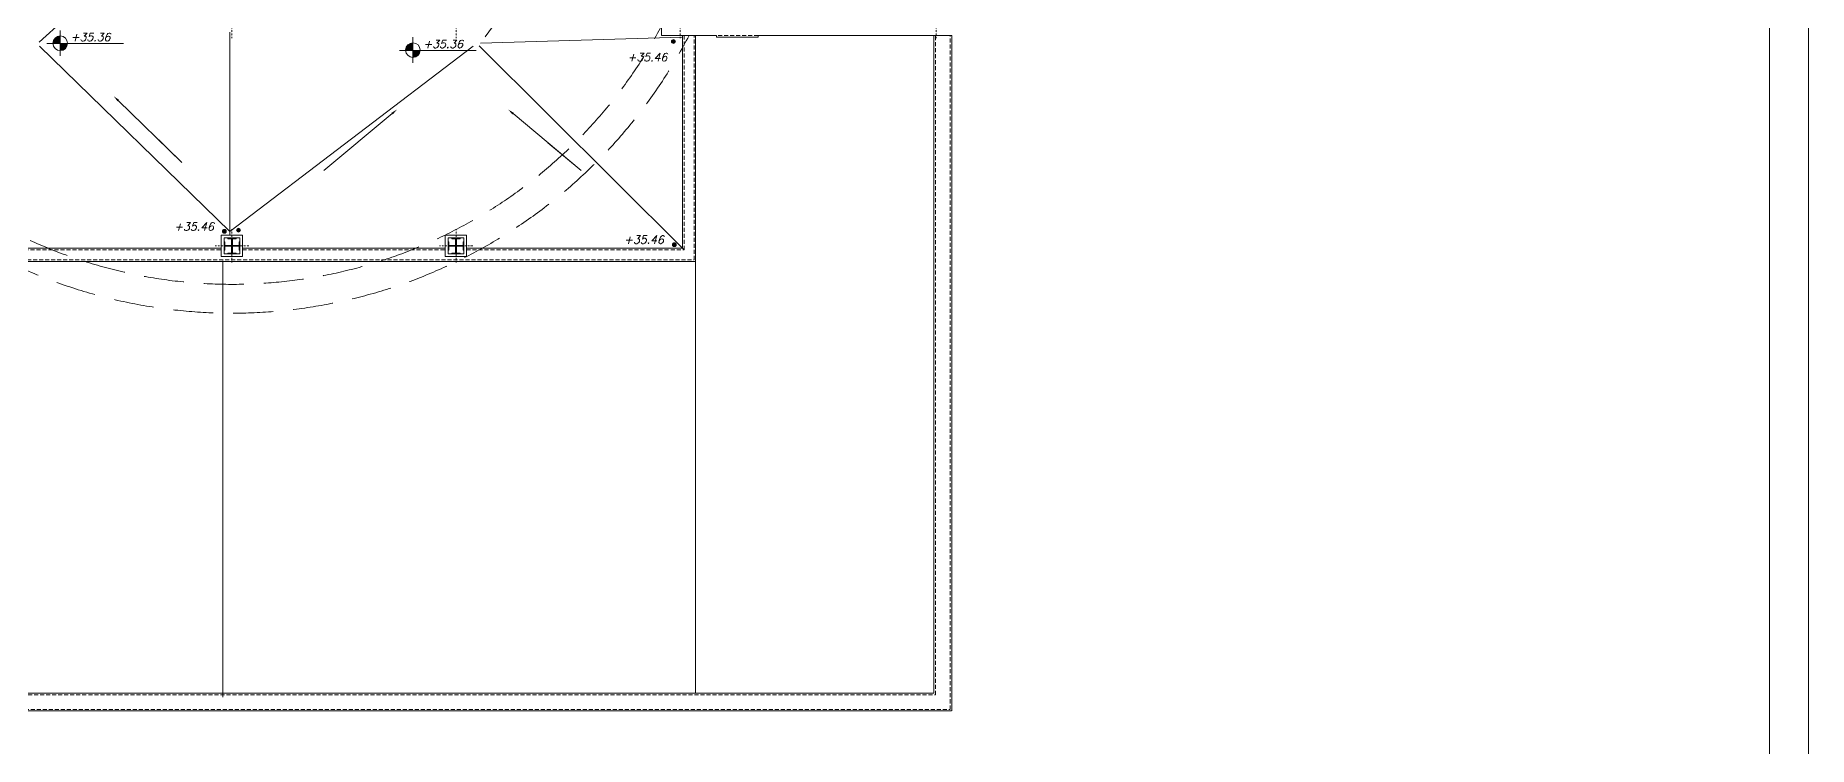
# Model space of a CAD drawing. Header units: inches. Extents: x 561507 to 585362, y 122100 to 138759.
# Drawn here: x 579823 to 585362, y 127488 to 129706 of the extents above; entities that cross this region are included whole.
import ezdxf

# ---------------------------------------------------------------- set-up
doc = ezdxf.new("R2010")
doc.units = ezdxf.units.IN
doc.header["$MEASUREMENT"] = 0
doc.linetypes.add('DASHDOT2', pattern=[0.5, 0.25, -0.125, 0, -0.125])
doc.linetypes.add('HIDDEN', pattern=[0.375, 0.25, -0.125])
doc.layers.add('BLOCK', color=250, linetype='Continuous', lineweight=5)
doc.layers.add('BLOCK-CADR', color=250, linetype='Continuous', lineweight=0)
doc.styles.add('ITALICT', font='italict', dxfattribs={"height": 22.5})

# ---------------------------------------------------------------- blocks, each defined once
blk = doc.blocks.new('CADR')
at = {"layer": 'BLOCK-CADR'}
for p, q in [((583113.9, 140498.3), (583113.9, 154901.6)), ((583008.6, 140603.5), (583008.6, 154796.4))]:
    blk.add_line(p, q, dxfattribs=at)

msp = doc.modelspace()

# ---------------------------------------------------------------- hatches: boundary and pattern name
at = {"layer": 'BLOCK', "ltscale": 8}
h = msp.add_hatch(color=256, dxfattribs=at)
h.paths.add_polyline_path([(579877.4, 129682.2, 0.01221), (579877.4, 129681.1), (579900.2, 129681.1), (579900.2, 129705.1, 0.414214)])
h.paths.add_polyline_path([(579900.2, 129681.1), (579900.2, 129659.4, 0.399981), (579923, 129681.1)])
h = msp.add_hatch(color=256, dxfattribs=at)
h.paths.add_polyline_path([(580979.1, 129660.7, 0.01221), (580979.2, 129659.6), (581002, 129659.6), (581002, 129683.5, 0.414214)])
h.paths.add_polyline_path([(581002, 129659.6), (581002, 129637.9, 0.399981), (581024.7, 129659.6)])
at = {"layer": 'BLOCK', "ltscale": 20}
h = msp.add_hatch(color=256, dxfattribs=at)
h.dxf.hatch_style = 1
edge = h.paths.add_edge_path()
edge.add_arc((581816, 129687.7), 6, 0, 360)
h = msp.add_hatch(color=256, dxfattribs=at)
h.dxf.hatch_style = 1
edge = h.paths.add_edge_path()
edge.add_arc((580412.9, 129095.3), 6, 0, 360)
h = msp.add_hatch(color=256, dxfattribs=at)
h.dxf.hatch_style = 1
edge = h.paths.add_edge_path()
edge.add_arc((580457.2, 129099), 6, 0, 360)
h = msp.add_hatch(color=256, dxfattribs=at)
h.dxf.hatch_style = 1
edge = h.paths.add_edge_path()
edge.add_arc((581818.9, 129053.8), 6, 0, 360)

# ---------------------------------------------------------------- linework, layer by layer
at = {"layer": 'BLOCK'}
for p, q in [((581778.9, 130489.5), (581778.9, 129706.5)), ((581228, 129702.8), (581776.8, 130448.7)), ((579834.9, 129686), (580429.9, 130224.5)), ((580429.9, 129717), (580429.9, 129083)), ((581841.9, 129700.8), (581213.5, 129682.5)), ((581950.9, 129706.5), (581778.9, 129706.5)), ((581950.9, 129706.5), (581950.9, 129701.5)), ((581950.9, 129706.5), (581950.9, 129701.5)), ((582080.9, 129701.5), (581950.9, 129701.5)), ((582080.9, 129701.5), (581950.9, 129701.5)), ((582080.9, 129701.5), (581950.9, 129701.5)), ((582080.9, 129701.5), (581950.9, 129701.5)), ((582080.9, 129706.5), (582679.9, 129706.5)), ((582080.9, 129706.5), (582080.9, 129701.5)), ((582629.9, 127653.5), (582629.9, 129706.5)), ((582685.4, 127598.5), (582685.4, 129706.5)), ((580429.9, 129094.5), (579835.5, 129673)), ((580429.9, 129094.5), (581190.6, 129673.3)), ((581209.3, 129673.7), (581849.4, 129037.5)), ((580469.9, 129083), (580403.2, 129083)), ((580403.2, 129083), (580403.2, 129017)), ((580469.9, 129017), (580469.9, 129083)), ((581169.9, 129083), (581102.9, 129083)), ((581102.9, 129083), (581102.9, 129017)), ((581169.9, 129017), (581169.9, 129083)), ((580403.2, 129017), (580469.9, 129017)), ((581102.9, 129017), (581169.9, 129017)), ((580407.9, 129003.5), (580407.9, 127641.5)), ((581885.4, 129001.5), (581885.4, 127653.5)), ((576909.1, 127653.5), (582629.9, 127653.5)), ((576895.3, 127598.5), (582684.9, 127598.5))]:
    msp.add_line(p, q, dxfattribs=at)
at = {"layer": 'BLOCK', "linetype": 'DASHDOT2', "ltscale": 20}
for p, q in [((580436.9, 129697.8), (580436.9, 129802.1)), ((581136.9, 129697.8), (581136.9, 129802.1)), ((581836.9, 129697.8), (581836.9, 129802.1)), ((582636.9, 129697.8), (582636.9, 129802.1)), ((580436.9, 128997.8), (580436.9, 129102.1)), ((581136.9, 128997.8), (581136.9, 129102.1)), ((580489.1, 129050), (580384.8, 129050)), ((581189.1, 129050), (581084.8, 129050))]:
    msp.add_line(p, q, dxfattribs=at)
at = {"layer": 'BLOCK', "ltscale": 8}
for p, q in [((579858.1, 129681.1), (580097.9, 129681.1)), ((579900.2, 129722.4), (579900.2, 129642.5)), ((581002, 129700.9), (581002, 129620.9)), ((580959.8, 129659.6), (581199.7, 129659.6))]:
    msp.add_line(p, q, dxfattribs=at)
at = {"layer": 'BLOCK', "ltscale": 50}
for p, q in [((581844.4, 129042.5), (581844.4, 129706.5)), ((581885.4, 129001.5), (581885.4, 129706.5)), ((579769.9, 129042.5), (580403.2, 129042.5)), ((580469.9, 129042.5), (581102.9, 129042.5)), ((581169.9, 129042.5), (581844.4, 129042.5)), ((576797.3, 129001.5), (581885.4, 129001.5))]:
    msp.add_line(p, q, dxfattribs=at)
at = {"layer": 'BLOCK', "linetype": 'HIDDEN', "ltscale": 50}
for p, q in [((581849.4, 129037.5), (581849.4, 129706.5)), ((581880.4, 129006.5), (581880.4, 129706.5)), ((582080.9, 129706.5), (581950.9, 129706.5)), ((582080.9, 129706.5), (581950.9, 129706.5)), ((582634.9, 127648.5), (582634.9, 129706.5)), ((582680.4, 127603.5), (582680.4, 129706.5)), ((579769.9, 129037.5), (580403.2, 129037.5)), ((580469.9, 129037.5), (581102.9, 129037.5)), ((581169.9, 129037.5), (581849.4, 129037.5)), ((576797.3, 129006.5), (581880.4, 129006.5)), ((576913.1, 127648.5), (582634.9, 127648.5)), ((576901.9, 127603.5), (582679.9, 127603.5))]:
    msp.add_line(p, q, dxfattribs=at)
at = {"layer": 'BLOCK', "ltscale": 2}
msp.add_line((582685.4, 129706.5), (582680.4, 129706.5), dxfattribs=at)
at = {"layer": 'BLOCK', "linetype": 'ByBlock'}
for p, q in [((580423.9, 129074.5), (580423.9, 129072.4)), ((580435.4, 129072.4), (580423.9, 129072.4)), ((580435.6, 129072.2), (580435.6, 129027.5)), ((580438.2, 129072.2), (580438.2, 129027.5)), ((580450, 129072.4), (580438.4, 129072.4)), ((580450, 129074.5), (580450, 129072.4)), ((581123.9, 129074.5), (581123.9, 129072.4)), ((581135.4, 129072.4), (581123.9, 129072.4)), ((581135.6, 129072.2), (581135.6, 129027.5)), ((581138.2, 129072.2), (581138.2, 129027.5)), ((581150, 129072.4), (581138.4, 129072.4)), ((581150, 129074.5), (581150, 129072.4)), ((580412.4, 129063), (580414.5, 129063)), ((580412.4, 129036.9), (580414.5, 129036.9)), ((580414.5, 129063), (580414.5, 129051.3)), ((580435.6, 129051.3), (580414.5, 129051.3)), ((580414.5, 129048.7), (580414.5, 129036.9)), ((580435.6, 129048.7), (580414.5, 129048.7)), ((580435.4, 129027.5), (580423.9, 129027.5)), ((580423.9, 129025.5), (580423.9, 129027.5)), ((580459.3, 129051.3), (580438.2, 129051.3)), ((580459.3, 129048.7), (580438.2, 129048.7)), ((580450, 129027.5), (580438.4, 129027.5)), ((580450, 129025.5), (580450, 129027.5)), ((580459.3, 129063), (580459.3, 129051.3)), ((580461.4, 129063), (580459.3, 129063)), ((580459.3, 129048.7), (580459.3, 129036.9)), ((580461.4, 129036.9), (580459.3, 129036.9)), ((581112.4, 129063), (581114.5, 129063)), ((581112.4, 129036.9), (581114.5, 129036.9)), ((581114.5, 129063), (581114.5, 129051.3)), ((581135.6, 129051.3), (581114.5, 129051.3)), ((581114.5, 129048.7), (581114.5, 129036.9)), ((581135.6, 129048.7), (581114.5, 129048.7)), ((581135.4, 129027.5), (581123.9, 129027.5)), ((581123.9, 129025.5), (581123.9, 129027.5)), ((581159.3, 129051.3), (581138.2, 129051.3)), ((581159.3, 129048.7), (581138.2, 129048.7)), ((581150, 129027.5), (581138.4, 129027.5)), ((581150, 129025.5), (581150, 129027.5)), ((581159.3, 129063), (581159.3, 129051.3)), ((581161.4, 129063), (581159.3, 129063)), ((581159.3, 129048.7), (581159.3, 129036.9)), ((581161.4, 129036.9), (581159.3, 129036.9))]:
    msp.add_line(p, q, dxfattribs=at)
at = {"layer": 'BLOCK'}
for points in [[(580081.6, 129503.3), (580280.1, 129310), (580183.3, 129404.3)], [(580937.2, 129462.7), (580724.2, 129285.5)], [(581314.9, 129462.7), (581527.9, 129285.5), (581424.1, 129371.9)]]:
    msp.add_lwpolyline(points, dxfattribs=at)
for points in [[(580461.4, 129074.5), (580412.4, 129074.5), (580412.4, 129025.5), (580461.4, 129025.5)], [(581161.4, 129074.5), (581112.4, 129074.5), (581112.4, 129025.5), (581161.4, 129025.5)]]:
    msp.add_lwpolyline(points, close=True, dxfattribs=at)
at = {"layer": 'BLOCK', "ltscale": 8}
for centre in [(579900.2, 129682.2), (581002, 129660.7)]:
    msp.add_circle(centre, 22.8, dxfattribs=at)
at = {"layer": 'BLOCK', "ltscale": 20}
for centre in [(581816, 129687.7), (580412.9, 129095.3), (580457.2, 129099), (581818.9, 129053.8)]:
    msp.add_circle(centre, 6, dxfattribs=at)
at = {"layer": 'BLOCK', "linetype": 'HIDDEN', "ltscale": 500}
for radius, end in [(1610, 332.4966), (1520, 331.9935)]:
    msp.add_arc((580436.9, 130450), radius, 90, end, dxfattribs=at)
at = {"layer": 'BLOCK', "linetype": 'ByBlock'}
for centre, radius, start, end in [((580435.4, 129072.2), 0.209, 0, 90), ((580438.4, 129072.2), 0.209, 90, 180), ((581135.4, 129072.2), 0.209, 0, 90), ((581138.4, 129072.2), 0.209, 90, 180), ((580435.5, 129027.6), 0.125, 196.7449, 315.1826), ((580438.3, 129027.6), 0.125, 224.8174, 343.2551), ((581135.5, 129027.6), 0.125, 196.7449, 315.1826), ((581138.3, 129027.6), 0.125, 224.8174, 343.2551)]:
    msp.add_arc(centre, radius, start, end, dxfattribs=at)
at = {"layer": 'BLOCK'}
for points in [[(580079.3, 129500.9), (580067.3, 129517.2), (580083.9, 129505.7)], [(580935.1, 129465.2), (580952.6, 129475.5), (580939.4, 129460.1)], [(581312.8, 129460.1), (581299.6, 129475.5), (581317.1, 129465.2)]]:
    msp.add_solid(points, dxfattribs=at)

# ---------------------------------------------------------------- block references
at = {"layer": 'BLOCK-CADR', "color": 6, "lineweight": 35, "xscale": 1.15660777167707, "yscale": 1.15660777167707, "zscale": 1.15660777167707}
msp.add_blockref('CADR', (-89071.7, -40401.6), dxfattribs=at)

# ---------------------------------------------------------------- texts
at = {"layer": 'BLOCK', "ltscale": 8, "style": 'ITALICT'}
for s, p in [('+35.36', (579932.8, 129689)), ('+35.36', (581034.5, 129667.4)), ('+35.46', (581672.6, 129626.4)), ('+35.46', (580256, 129097.5)), ('+35.46', (581661.7, 129056.8))]:
    msp.add_text(s, height=25, dxfattribs=at).set_placement(p)

doc.saveas('drawing.dxf')
